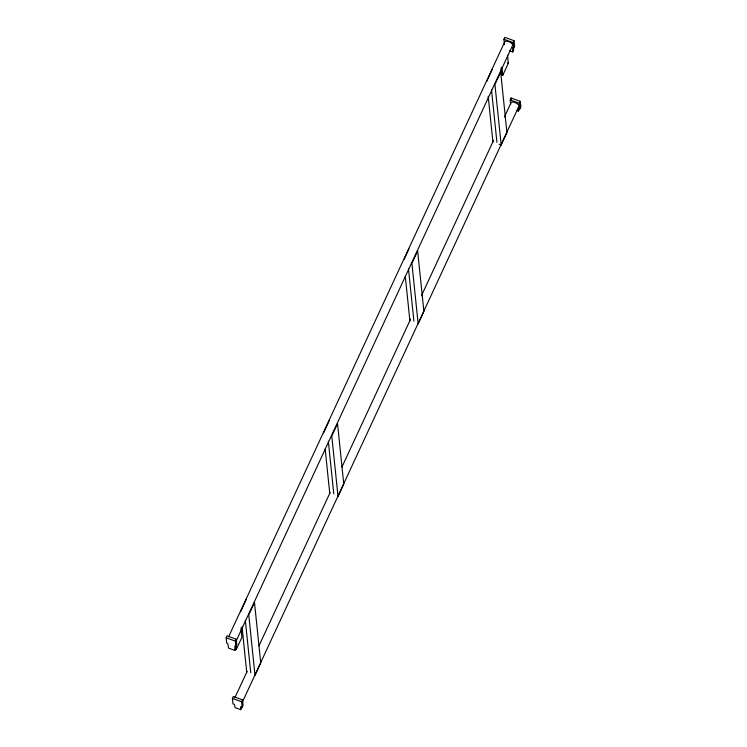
<?xml version="1.0" encoding="UTF-8"?>
<svg xmlns="http://www.w3.org/2000/svg" width="747" height="747" viewBox="0 0 747 747"><rect width="100%" height="100%" fill="white"/><g stroke="black" fill="none" stroke-linecap="round" stroke-linejoin="round"><path stroke-width="1.12" d="M240.665 709.65L240.702 706.699L242.177 707.232L243.074 705.317L242.504 699.855L233.307 696.503L232.41 698.426L232.98 703.879L234.455 704.421L235.128 707.633L240.665 709.65L241.561 707.726M516.607 110.481L518.446 111.154L518.483 108.194L519.968 108.735L520.855 106.812L520.295 101.359L511.088 98.006L510.201 99.921L510.649 104.291M226.145 637.77L227.032 635.846L236.239 639.208L236.79 644.549L235.893 646.463L234.866 646.09L234.941 650.432L228.582 648.116L227.732 643.484L226.696 643.111L226.145 637.77L235.342 641.122L235.893 646.463M504.477 44.615L503.926 39.274L504.823 37.35L514.02 40.702L514.571 46.043L513.675 47.967L512.657 47.593L512.722 51.935L509.547 50.768M228.582 636.836L504.991 41.309L507.064 41.094L510.145 42.215L512.433 44.026L512.573 45.455L236.173 640.973M240.487 611.886L246.239 599.496M323.516 432.999L329.268 420.617M404.127 259.33L408.917 249.003M486.671 81.479L492.422 69.088M235.342 641.122L236.239 639.208M513.675 47.967L513.124 42.626L514.02 40.702M234.941 650.432L235.837 648.508L235.781 645.259M512.722 51.935L513.619 50.012L513.562 46.753M235.305 648.9L236.36 649.283L241.925 637.275L240.973 628.05M501.004 67.968L501.723 74.887L502.778 75.27L508.343 63.271L507.512 55.194M234.875 697.726L247.154 671.282M258.938 645.894L330.118 492.525M341.902 467.136L410.635 319.053M421.439 295.775L493.608 140.287M504.402 117.018L511.284 102.208L513.357 101.994L516.438 103.114L518.726 104.925L518.866 106.354L242.467 701.872M242.177 707.232L241.617 701.778L242.504 699.855M519.968 108.735L519.398 103.282L520.295 101.359M501.181 144.993L506.933 132.602L500.677 72.104L494.925 84.486L501.181 144.993L499.117 144.236M518.446 111.154L519.342 109.23M503.926 39.274L513.124 42.626M507.297 62.888L508.343 63.271M510.201 99.921L519.398 103.282M232.41 698.426L241.617 701.778M511.088 98.006L511.312 100.182M501.937 67.202L502.778 75.27M491.507 89.827L496.932 142.341M488.202 96.316L492.917 141.977M408.478 268.715L413.903 321.219M405.294 276.343L409.898 320.855M328.353 441.356L333.778 493.86M325.169 448.984L329.763 493.496M245.324 620.234L250.749 672.748M242.028 626.724L246.743 672.384M235.884 644.67L236.36 649.283M254.494 602.512L248.751 614.893L254.998 675.391L260.75 663.009L254.494 602.512M337.523 423.624L331.771 436.015L338.027 496.512L343.779 484.121L337.523 423.624M417.648 250.983L411.905 263.374L418.152 323.871L423.904 311.48L417.648 250.983"/></g></svg>
